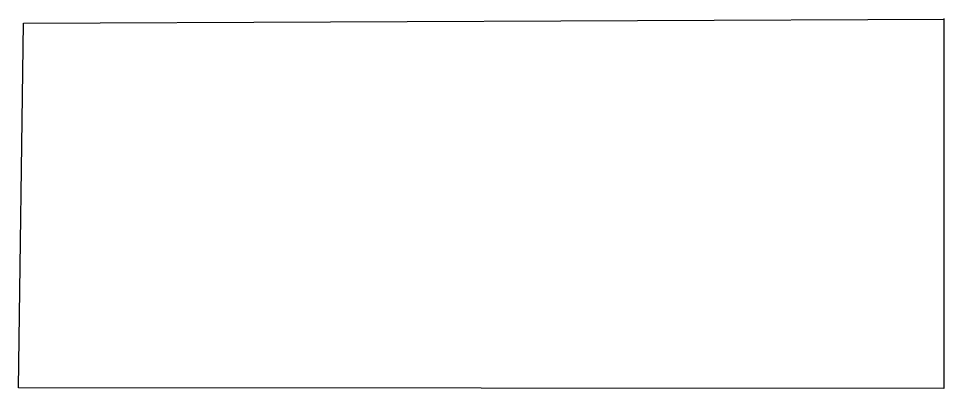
# Model space of a CAD drawing. Header units: centimetres. Extents: x 19.49 to 21.99, y 12.82 to 13.82.
import ezdxf

# ---------------------------------------------------------------- set-up
doc = ezdxf.new("R2010")
doc.units = ezdxf.units.CM
doc.header["$MEASUREMENT"] = 0

msp = doc.modelspace()

# ---------------------------------------------------------------- linework, layer by layer
for p, q in [((19.5026, 13.8047), (21.9915, 13.8156)), ((21.9894, 13.817), (21.9894, 12.817)), ((19.4894, 12.8189), (19.5026, 13.8048)), ((21.9894, 12.817), (19.4894, 12.8189))]:
    msp.add_line(p, q)

doc.saveas('drawing.dxf')
